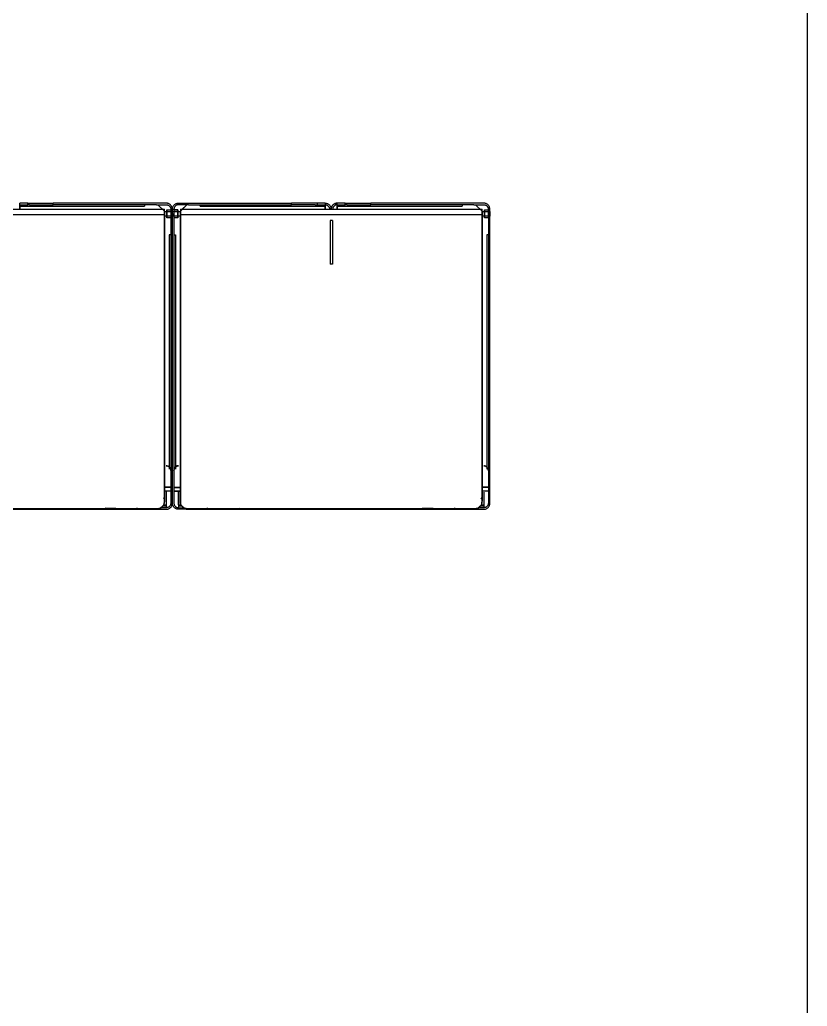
# Model space of a CAD drawing. Header units: millimetres. Extents: x 10366 to 23682, y 24552 to 29690.
# Drawn here: x 22690 to 23682, y 25801 to 27044 of the extents above; entities that cross this region are included whole.
import ezdxf

# ---------------------------------------------------------------- set-up
doc = ezdxf.new("R2010")
doc.units = ezdxf.units.MM
doc.header["$LTSCALE"] = 3
doc.layers.add('DomyÅ›lny', color=7, linetype='Continuous')

msp = doc.modelspace()

# ---------------------------------------------------------------- linework, layer by layer
msp.add_lwpolyline([(20053.2, 24557.6), (20053.2, 29689.7), (23682, 29689.7), (23682, 24557.6)], close=True)
at = {"layer": 'DomyÅ›lny'}
for p, q in [((22690.1, 26811.2), (22690.1, 26813.2)), ((22690.1, 26809.2), (22690.1, 26811.2)), ((22690.1, 26811.2), (22690.1, 26805.5)), ((22690.1, 26805.5), (22690.1, 26811.2)), ((22690.1, 26809.2), (22847.4, 26809.2)), ((22700.1, 26811.2), (22700.1, 26813.2)), ((22700.1, 26813.2), (22732.4, 26813.2)), ((22702.5, 26811.2), (22700.1, 26811.2)), ((22702.5, 26811.2), (22732.4, 26811.2)), ((22732.4, 26811.2), (22732.4, 26813.2)), ((22874.6, 26813.2), (22732.4, 26813.2)), ((22862.2, 26811.2), (22732.4, 26811.2)), ((22847.4, 26811.2), (22847.4, 26809.2)), ((22862.2, 26811.2), (22874.6, 26811.2)), ((22872.4, 26803.1), (22864.2, 26811.2)), ((22864.2, 26811.2), (22872.4, 26803.1)), ((22890.1, 26813.2), (23032.4, 26813.2)), ((22902.5, 26811.2), (22890.1, 26811.2)), ((22900.5, 26811.2), (22892.4, 26803.1)), ((22894, 26804.7), (22900.5, 26811.2)), ((22902.5, 26811.2), (23032.4, 26811.2)), ((22917.4, 26809.2), (22917.4, 26811.2)), ((22917.4, 26809.2), (23074.6, 26809.2)), ((23032.4, 26811.2), (23032.4, 26813.2)), ((23064.6, 26813.2), (23032.4, 26813.2)), ((23062.2, 26811.2), (23032.4, 26811.2)), ((23062.2, 26811.2), (23064.6, 26811.2)), ((23064.6, 26813.2), (23064.6, 26811.2)), ((23074.6, 26813.2), (23074.6, 26811.2)), ((23074.6, 26811.2), (23074.6, 26809.2)), ((23074.6, 26805.5), (23074.6, 26811.2)), ((23074.6, 26811.2), (23074.6, 26805.5)), ((23090.1, 26811.2), (23090.1, 26813.2)), ((23090.1, 26809.2), (23090.1, 26811.2)), ((23090.1, 26805.5), (23090.1, 26811.2)), ((23090.1, 26811.2), (23090.1, 26805.5)), ((23090.1, 26809.2), (23247.4, 26809.2)), ((23100.1, 26813.2), (23132.4, 26813.2)), ((23100.1, 26811.2), (23100.1, 26813.2)), ((23102.5, 26811.2), (23100.1, 26811.2)), ((23102.5, 26811.2), (23132.4, 26811.2)), ((23132.4, 26811.2), (23132.4, 26813.2)), ((23274.6, 26813.2), (23132.4, 26813.2)), ((23262.2, 26811.2), (23132.4, 26811.2)), ((23247.4, 26811.2), (23247.4, 26809.2)), ((23262.2, 26811.2), (23274.6, 26811.2)), ((23264.2, 26811.2), (23272.4, 26803.1)), ((23272.4, 26803.1), (23264.2, 26811.2)), ((22492.4, 26805.5), (22872.4, 26805.5)), ((22492.4, 26798.8), (22872.4, 26798.8)), ((22872.4, 26802.7), (22882.4, 26802.7)), ((22872.4, 26798.8), (22872.4, 26437.6)), ((22872.4, 26437.1), (22872.4, 26798.3)), ((22882.4, 26796.7), (22872.4, 26796.7)), ((22875.4, 26804.7), (22880.4, 26804.7)), ((22875.4, 26802.7), (22880.4, 26802.7)), ((22880.4, 26796.7), (22875.4, 26796.7)), ((22880.4, 26805.5), (22882.4, 26805.5)), ((22880.4, 26805.5), (22880.4, 26435)), ((22882.4, 26435), (22882.4, 26805.5)), ((22882.4, 26805.5), (22884.4, 26805.5)), ((22882.4, 26435), (22882.4, 26805.5)), ((22882.4, 26802.7), (22892.4, 26802.7)), ((22892.4, 26796.7), (22882.4, 26796.7)), ((22884.4, 26805.5), (22884.4, 26435)), ((22889.4, 26804.7), (22884.4, 26804.7)), ((22889.4, 26802.7), (22884.4, 26802.7)), ((22889.4, 26796.7), (22884.4, 26796.7)), ((22892.4, 26805.5), (23272.4, 26805.5)), ((22892.4, 26798.8), (22892.4, 26437.6)), ((22892.4, 26798.8), (23272.4, 26798.8)), ((22892.4, 26437.1), (22892.4, 26798.3)), ((23272.4, 26802.7), (23282.4, 26802.7)), ((23272.4, 26798.8), (23272.4, 26437.6)), ((23272.4, 26437.1), (23272.4, 26798.3)), ((23282.4, 26796.7), (23272.4, 26796.7)), ((23275.4, 26804.7), (23280.4, 26804.7)), ((23275.4, 26802.7), (23280.4, 26802.7)), ((23280.4, 26796.7), (23275.4, 26796.7)), ((23280.4, 26805.5), (23282.4, 26805.5)), ((23280.4, 26805.5), (23280.4, 26435)), ((23282.4, 26435), (23282.4, 26805.5)), ((22880.4, 26794.7), (22875.4, 26794.7)), ((22889.4, 26794.7), (22884.4, 26794.7)), ((23083.9, 26791.3), (23080.9, 26791.3)), ((23080.9, 26791.3), (23080.9, 26736.2)), ((23083.9, 26791.3), (23083.9, 26736.2)), ((23280.4, 26794.7), (23275.4, 26794.7)), ((22880.4, 26773.1), (22878.4, 26773.1)), ((22878.4, 26773.1), (22878.4, 26478.1)), ((22884.4, 26773.1), (22886.4, 26773.1)), ((22886.4, 26773.1), (22886.4, 26478.1)), ((23280.4, 26773.1), (23278.4, 26773.1)), ((23278.4, 26773.1), (23278.4, 26478.1)), ((23083.9, 26736.2), (23080.9, 26736.2)), ((22880.4, 26455.3), (22872.4, 26455.3)), ((22880.4, 26455), (22872.4, 26455)), ((22880.4, 26450.1), (22872.4, 26450.1)), ((22880.4, 26450.1), (22872.4, 26450.1)), ((22874.6, 26449.3), (22874.6, 26429.2)), ((22874.6, 26449.1), (22874.6, 26433.1)), ((22884.4, 26455.3), (22892.4, 26455.3)), ((22884.4, 26455), (22892.4, 26455)), ((22884.4, 26450.1), (22892.4, 26450.1)), ((22892.4, 26450.1), (22884.4, 26450.1)), ((22890.1, 26449.3), (22890.1, 26429.2)), ((22890.1, 26433.1), (22890.1, 26449.1)), ((23280.4, 26455.3), (23272.4, 26455.3)), ((23280.4, 26455), (23272.4, 26455)), ((23280.4, 26450.1), (23272.4, 26450.1)), ((23280.4, 26450.1), (23272.4, 26450.1)), ((23274.6, 26449.1), (23274.6, 26433.1)), ((23274.6, 26448.3), (23274.6, 26429.2)), ((22862.4, 26427.8), (22502.4, 26427.8)), ((22502.4, 26427.3), (22862.4, 26427.3)), ((22838.3, 26427.3), (22838.2, 26429.2)), ((22838.3, 26427.3), (22874.6, 26427.3)), ((22874.6, 26429.2), (22867.6, 26429.2)), ((22874.6, 26431.3), (22870, 26431.3)), ((22871.3, 26433.1), (22874.6, 26433.1)), ((22890.1, 26433.1), (22893.5, 26433.1)), ((22894.7, 26431.3), (22890.1, 26431.3)), ((22890.1, 26429.2), (22897.1, 26429.2)), ((22926.4, 26427.3), (22890.1, 26427.3)), ((23262.4, 26427.8), (22902.4, 26427.8)), ((22902.4, 26427.3), (23262.4, 26427.3)), ((22926.4, 26427.3), (22926.5, 26429.2)), ((23238.3, 26427.3), (23238.2, 26429.2)), ((23238.3, 26427.3), (23274.6, 26427.3)), ((23274.6, 26429.2), (23267.6, 26429.2)), ((23274.6, 26431.3), (23270, 26431.3)), ((23271.3, 26433.1), (23274.6, 26433.1))]:
    msp.add_line(p, q, dxfattribs=at)
for points in [[(22700.1, 26813.2, 0), (22690.1, 26813.2, 0)], [(22690.1, 26811.2, 0), (22690.1, 26811.2, 0), (22690.1, 26811.2, 0), (22690.1, 26811.2, 0), (22690.1, 26811.2, 0), (22690.1, 26811.2, 0), (22690.1, 26811.2, 0), (22690.1, 26811.2, 0), (22690.1, 26811.2, 0), (22690.1, 26811.2, 0), (22690.1, 26811.2, 0), (22690.1, 26811.2, 0), (22690.1, 26811.2, 0), (22690.2, 26811.2, 0), (22690.4, 26811.2, 0), (22691.3, 26811.2, 0), (22700.1, 26811.2, 0)], [(22882.4, 26805.5, 0), (22882.3, 26806.2, 0), (22882.2, 26807, 0), (22882, 26807.7, 0), (22881.7, 26808.5, 0), (22881.4, 26809.2, 0), (22881, 26809.8, 0), (22880.6, 26810.4, 0), (22880, 26811, 0), (22879.5, 26811.5, 0), (22878.9, 26811.9, 0), (22878.2, 26812.3, 0), (22877.5, 26812.6, 0), (22876.8, 26812.9, 0), (22876.1, 26813.1, 0), (22875.3, 26813.2, 0), (22874.6, 26813.2, 0)], [(22874.6, 26811.2, 0), (22875.2, 26811.2, 0), (22875.7, 26811.1, 0), (22876.3, 26811, 0), (22876.8, 26810.8, 0), (22877.4, 26810.5, 0), (22877.8, 26810.2, 0), (22878.3, 26809.9, 0), (22878.7, 26809.5, 0), (22879.1, 26809.1, 0), (22879.4, 26808.6, 0), (22879.7, 26808.1, 0), (22879.9, 26807.6, 0), (22880.1, 26807.1, 0), (22880.3, 26806.6, 0), (22880.3, 26806, 0), (22880.4, 26805.5, 0)], [(22882.4, 26805.5, 0), (22882.4, 26806.2, 0), (22882.5, 26807, 0), (22882.7, 26807.7, 0), (22883, 26808.5, 0), (22883.3, 26809.2, 0), (22883.7, 26809.8, 0), (22884.2, 26810.4, 0), (22884.7, 26811, 0), (22885.2, 26811.5, 0), (22885.9, 26811.9, 0), (22886.5, 26812.3, 0), (22887.2, 26812.6, 0), (22887.9, 26812.9, 0), (22888.6, 26813.1, 0), (22889.4, 26813.2, 0), (22890.1, 26813.2, 0)], [(22890.1, 26811.2, 0), (22889.5, 26811.2, 0), (22889, 26811.1, 0), (22888.4, 26811, 0), (22887.9, 26810.8, 0), (22887.4, 26810.5, 0), (22886.9, 26810.2, 0), (22886.4, 26809.9, 0), (22886, 26809.5, 0), (22885.6, 26809.1, 0), (22885.3, 26808.6, 0), (22885, 26808.1, 0), (22884.8, 26807.6, 0), (22884.6, 26807.1, 0), (22884.5, 26806.6, 0), (22884.4, 26806, 0), (22884.4, 26805.5, 0)], [(23074.6, 26813.2, 0), (23074.6, 26813.2, 0), (23074.6, 26813.2, 0), (23074.6, 26813.2, 0), (23074.6, 26813.2, 0), (23074.6, 26813.2, 0), (23074.6, 26813.2, 0), (23074.6, 26813.2, 0), (23074.6, 26813.2, 0), (23074.6, 26813.2, 0), (23074.6, 26813.2, 0), (23074.6, 26813.2, 0), (23074.6, 26813.2, 0), (23074.6, 26813.2, 0), (23074.5, 26813.2, 0), (23074.3, 26813.2, 0), (23073.4, 26813.2, 0), (23064.6, 26813.2, 0)], [(23064.6, 26811.2, 0), (23074.6, 26811.2, 0)], [(23074.6, 26813.2, 0), (23075.4, 26813.2, 0), (23076.1, 26813.1, 0), (23076.9, 26812.9, 0), (23077.6, 26812.6, 0), (23078.3, 26812.3, 0), (23079, 26811.9, 0), (23079.6, 26811.4, 0), (23080.1, 26810.9, 0), (23080.6, 26810.3, 0), (23081.1, 26809.7, 0), (23081.5, 26809.1, 0), (23081.8, 26808.4, 0), (23082, 26807.7, 0), (23082.2, 26806.9, 0), (23082.3, 26806.2, 0), (23082.4, 26805.5, 0)], [(23074.6, 26811.2, 0), (23075.2, 26811.2, 0), (23075.7, 26811.1, 0), (23076.3, 26811, 0), (23076.8, 26810.8, 0), (23077.4, 26810.5, 0), (23077.8, 26810.2, 0), (23078.3, 26809.9, 0), (23078.7, 26809.5, 0), (23079.1, 26809.1, 0), (23079.4, 26808.6, 0), (23079.7, 26808.1, 0), (23079.9, 26807.6, 0), (23080.1, 26807.1, 0), (23080.3, 26806.6, 0), (23080.3, 26806, 0), (23080.4, 26805.5, 0)], [(23090.1, 26813.2, 0), (23089.3, 26813.2, 0), (23088.6, 26813.1, 0), (23087.8, 26812.9, 0), (23087.1, 26812.6, 0), (23086.4, 26812.3, 0), (23085.8, 26811.9, 0), (23085.1, 26811.4, 0), (23084.6, 26810.9, 0), (23084.1, 26810.3, 0), (23083.6, 26809.7, 0), (23083.2, 26809.1, 0), (23082.9, 26808.4, 0), (23082.7, 26807.7, 0), (23082.5, 26806.9, 0), (23082.4, 26806.2, 0), (23082.4, 26805.5, 0)], [(23082.4, 26805.5, 0), (23082.4, 26806.2, 0), (23082.5, 26807, 0), (23082.7, 26807.7, 0), (23083, 26808.5, 0), (23083.3, 26809.2, 0), (23083.7, 26809.8, 0), (23084.2, 26810.4, 0), (23084.7, 26811, 0), (23085.2, 26811.5, 0), (23085.9, 26811.9, 0), (23086.5, 26812.3, 0), (23087.2, 26812.6, 0), (23087.9, 26812.9, 0), (23088.6, 26813.1, 0), (23089.4, 26813.2, 0), (23090.1, 26813.2, 0)], [(23090.1, 26811.2, 0), (23089.5, 26811.2, 0), (23089, 26811.1, 0), (23088.4, 26811, 0), (23087.9, 26810.8, 0), (23087.4, 26810.5, 0), (23086.9, 26810.2, 0), (23086.4, 26809.9, 0), (23086, 26809.5, 0), (23085.6, 26809.1, 0), (23085.3, 26808.6, 0), (23085, 26808.1, 0), (23084.8, 26807.6, 0), (23084.6, 26807.1, 0), (23084.5, 26806.6, 0), (23084.4, 26806, 0), (23084.4, 26805.5, 0)], [(23100.1, 26813.2, 0), (23090.1, 26813.2, 0)], [(23090.1, 26811.2, 0), (23090.1, 26811.2, 0), (23090.1, 26811.2, 0), (23090.1, 26811.2, 0), (23090.1, 26811.2, 0), (23090.1, 26811.2, 0), (23090.1, 26811.2, 0), (23090.1, 26811.2, 0), (23090.1, 26811.2, 0), (23090.1, 26811.2, 0), (23090.1, 26811.2, 0), (23090.1, 26811.2, 0), (23090.1, 26811.2, 0), (23090.2, 26811.2, 0), (23090.4, 26811.2, 0), (23091.3, 26811.2, 0), (23100.1, 26811.2, 0)], [(23282.4, 26805.5, 0), (23282.3, 26806.2, 0), (23282.2, 26807, 0), (23282, 26807.7, 0), (23281.7, 26808.5, 0), (23281.4, 26809.2, 0), (23281, 26809.8, 0), (23280.6, 26810.4, 0), (23280, 26811, 0), (23279.5, 26811.5, 0), (23278.9, 26811.9, 0), (23278.2, 26812.3, 0), (23277.5, 26812.6, 0), (23276.8, 26812.9, 0), (23276.1, 26813.1, 0), (23275.3, 26813.2, 0), (23274.6, 26813.2, 0)], [(23274.6, 26811.2, 0), (23275.2, 26811.2, 0), (23275.7, 26811.1, 0), (23276.3, 26811, 0), (23276.8, 26810.8, 0), (23277.4, 26810.5, 0), (23277.8, 26810.2, 0), (23278.3, 26809.9, 0), (23278.7, 26809.5, 0), (23279.1, 26809.1, 0), (23279.4, 26808.6, 0), (23279.7, 26808.1, 0), (23279.9, 26807.6, 0), (23280.1, 26807.1, 0), (23280.3, 26806.6, 0), (23280.3, 26806, 0), (23280.4, 26805.5, 0)], [(22872.4, 26798.8, 0), (22872.4, 26805.5, 0)], [(22872.4, 26802.5, 0), (22872.4, 26802.5, 0), (22872.4, 26802.5, 0), (22872.4, 26802.5, 0), (22872.4, 26802.5, 0), (22872.4, 26802.5, 0), (22872.4, 26802.5, 0), (22872.4, 26802.5, 0), (22872.4, 26802.5, 0), (22872.4, 26802.5, 0), (22872.4, 26802.5, 0), (22872.4, 26802.5, 0), (22872.4, 26802.5, 0), (22872.4, 26802.4, 0), (22872.4, 26802.3, 0), (22872.4, 26802, 0), (22872.4, 26798.3, 0)], [(22875.4, 26802.7, 0), (22875.4, 26802.7, 0), (22875.4, 26802.7, 0), (22875.4, 26802.7, 0), (22875.4, 26802.7, 0), (22875.4, 26802.7, 0), (22875.4, 26802.7, 0), (22875.4, 26802.7, 0), (22875.4, 26802.7, 0), (22875.4, 26802.7, 0), (22875.4, 26802.7, 0), (22875.4, 26802.7, 0), (22875.4, 26802.7, 0), (22875.4, 26802.6, 0), (22875.4, 26802.6, 0), (22875.4, 26802.3, 0), (22875.4, 26796.7, 0)], [(22880.4, 26804.7, 0), (22880.4, 26804.7, 0), (22880.4, 26804.7, 0), (22880.4, 26804.7, 0), (22880.4, 26804.7, 0), (22880.4, 26804.7, 0), (22880.4, 26804.7, 0), (22880.4, 26804.7, 0), (22880.4, 26804.7, 0), (22880.4, 26804.7, 0), (22880.4, 26804.7, 0), (22880.4, 26804.7, 0), (22880.4, 26804.6, 0), (22880.4, 26804.6, 0), (22880.4, 26804.5, 0), (22880.4, 26804, 0), (22880.4, 26799.8, 0), (22880.4, 26796.2, 0), (22880.4, 26795, 0), (22880.4, 26794.7, 0), (22880.4, 26794.7, 0), (22880.4, 26794.7, 0), (22880.4, 26794.7, 0), (22880.4, 26794.7, 0), (22880.4, 26794.7, 0), (22880.4, 26794.7, 0), (22880.4, 26794.7, 0), (22880.4, 26794.7, 0), (22880.4, 26794.7, 0), (22880.4, 26794.7, 0), (22880.4, 26794.7, 0), (22880.4, 26794.7, 0), (22880.4, 26794.7, 0), (22880.4, 26794.7, 0)], [(22880.4, 26802.7, 0), (22880.4, 26802.7, 0), (22880.4, 26802.7, 0), (22880.4, 26802.7, 0), (22880.4, 26802.7, 0), (22880.4, 26802.7, 0), (22880.4, 26802.7, 0), (22880.4, 26802.7, 0), (22880.4, 26802.7, 0), (22880.4, 26802.7, 0), (22880.4, 26802.7, 0), (22880.4, 26802.7, 0), (22880.4, 26802.7, 0), (22880.4, 26802.6, 0), (22880.4, 26802.6, 0), (22880.4, 26802.3, 0), (22880.4, 26799.7, 0), (22880.4, 26797.6, 0), (22880.4, 26796.9, 0), (22880.4, 26796.7, 0), (22880.4, 26796.7, 0), (22880.4, 26796.7, 0), (22880.4, 26796.7, 0), (22880.4, 26796.7, 0), (22880.4, 26796.7, 0), (22880.4, 26796.7, 0), (22880.4, 26796.7, 0), (22880.4, 26796.7, 0), (22880.4, 26796.7, 0), (22880.4, 26796.7, 0), (22880.4, 26796.7, 0), (22880.4, 26796.7, 0), (22880.4, 26796.7, 0), (22880.4, 26796.7, 0)], [(22882.4, 26800.1, 0), (22882.4, 26797.7, 0), (22882.4, 26796.9, 0), (22882.4, 26796.7, 0), (22882.4, 26796.7, 0), (22882.4, 26796.7, 0), (22882.4, 26796.7, 0), (22882.4, 26796.7, 0), (22882.4, 26796.7, 0), (22882.4, 26796.7, 0), (22882.4, 26796.7, 0), (22882.4, 26796.7, 0), (22882.4, 26796.7, 0), (22882.4, 26796.7, 0), (22882.4, 26796.7, 0), (22882.4, 26796.7, 0), (22882.4, 26796.7, 0), (22882.4, 26796.7, 0), (22882.4, 26796.7, 0)], [(22882.4, 26800.1, 0), (22882.4, 26796.7, 0)], [(22884.4, 26804.7, 0), (22884.4, 26804.7, 0), (22884.4, 26804.7, 0), (22884.4, 26804.7, 0), (22884.4, 26804.7, 0), (22884.4, 26804.7, 0), (22884.4, 26804.7, 0), (22884.4, 26804.7, 0), (22884.4, 26804.7, 0), (22884.4, 26804.7, 0), (22884.4, 26804.7, 0), (22884.4, 26804.7, 0), (22884.4, 26804.6, 0), (22884.4, 26804.6, 0), (22884.4, 26804.5, 0), (22884.4, 26804, 0), (22884.4, 26799.8, 0), (22884.4, 26796.2, 0), (22884.4, 26795, 0), (22884.4, 26794.7, 0), (22884.4, 26794.7, 0), (22884.4, 26794.7, 0), (22884.4, 26794.7, 0), (22884.4, 26794.7, 0), (22884.4, 26794.7, 0), (22884.4, 26794.7, 0), (22884.4, 26794.7, 0), (22884.4, 26794.7, 0), (22884.4, 26794.7, 0), (22884.4, 26794.7, 0), (22884.4, 26794.7, 0), (22884.4, 26794.7, 0), (22884.4, 26794.7, 0), (22884.4, 26794.7, 0)], [(22884.4, 26802.7, 0), (22884.4, 26802.7, 0), (22884.4, 26802.7, 0), (22884.4, 26802.7, 0), (22884.4, 26802.7, 0), (22884.4, 26802.7, 0), (22884.4, 26802.7, 0), (22884.4, 26802.7, 0), (22884.4, 26802.7, 0), (22884.4, 26802.7, 0), (22884.4, 26802.7, 0), (22884.4, 26802.7, 0), (22884.4, 26802.7, 0), (22884.4, 26802.6, 0), (22884.4, 26802.6, 0), (22884.4, 26802.3, 0), (22884.4, 26799.7, 0), (22884.4, 26797.6, 0), (22884.4, 26796.9, 0), (22884.4, 26796.7, 0), (22884.4, 26796.7, 0), (22884.4, 26796.7, 0), (22884.4, 26796.7, 0), (22884.4, 26796.7, 0), (22884.4, 26796.7, 0), (22884.4, 26796.7, 0), (22884.4, 26796.7, 0), (22884.4, 26796.7, 0), (22884.4, 26796.7, 0), (22884.4, 26796.7, 0), (22884.4, 26796.7, 0), (22884.4, 26796.7, 0), (22884.4, 26796.7, 0), (22884.4, 26796.7, 0)], [(22889.4, 26802.7, 0), (22889.4, 26802.7, 0), (22889.4, 26802.7, 0), (22889.4, 26802.7, 0), (22889.4, 26802.7, 0), (22889.4, 26802.7, 0), (22889.4, 26802.7, 0), (22889.4, 26802.7, 0), (22889.4, 26802.7, 0), (22889.4, 26802.7, 0), (22889.4, 26802.7, 0), (22889.4, 26802.7, 0), (22889.4, 26802.7, 0), (22889.4, 26802.6, 0), (22889.4, 26802.6, 0), (22889.4, 26802.3, 0), (22889.4, 26796.7, 0)], [(22892.4, 26805.5, 0), (22892.4, 26805.5, 0), (22892.4, 26805.5, 0), (22892.4, 26805.5, 0), (22892.4, 26805.5, 0), (22892.4, 26805.5, 0), (22892.4, 26805.5, 0), (22892.4, 26805.5, 0), (22892.4, 26805.5, 0), (22892.4, 26805.5, 0), (22892.4, 26805.5, 0), (22892.4, 26805.5, 0), (22892.4, 26805.4, 0), (22892.4, 26805.4, 0), (22892.4, 26805.3, 0), (22892.4, 26804.7, 0), (22892.4, 26798.8, 0)], [(22892.4, 26798.3, 0), (22892.4, 26802.5, 0)], [(23272.4, 26798.8, 0), (23272.4, 26805.5, 0)], [(23272.4, 26802.5, 0), (23272.4, 26802.5, 0), (23272.4, 26802.5, 0), (23272.4, 26802.5, 0), (23272.4, 26802.5, 0), (23272.4, 26802.5, 0), (23272.4, 26802.5, 0), (23272.4, 26802.5, 0), (23272.4, 26802.5, 0), (23272.4, 26802.5, 0), (23272.4, 26802.5, 0), (23272.4, 26802.5, 0), (23272.4, 26802.5, 0), (23272.4, 26802.4, 0), (23272.4, 26802.3, 0), (23272.4, 26802, 0), (23272.4, 26798.3, 0)], [(23275.4, 26802.7, 0), (23275.4, 26802.7, 0), (23275.4, 26802.7, 0), (23275.4, 26802.7, 0), (23275.4, 26802.7, 0), (23275.4, 26802.7, 0), (23275.4, 26802.7, 0), (23275.4, 26802.7, 0), (23275.4, 26802.7, 0), (23275.4, 26802.7, 0), (23275.4, 26802.7, 0), (23275.4, 26802.7, 0), (23275.4, 26802.7, 0), (23275.4, 26802.6, 0), (23275.4, 26802.6, 0), (23275.4, 26802.3, 0), (23275.4, 26796.7, 0)], [(23280.4, 26802.7, 0), (23280.4, 26802.7, 0), (23280.4, 26802.7, 0), (23280.4, 26802.7, 0), (23280.4, 26802.7, 0), (23280.4, 26802.7, 0), (23280.4, 26802.7, 0), (23280.4, 26802.7, 0), (23280.4, 26802.7, 0), (23280.4, 26802.7, 0), (23280.4, 26802.7, 0), (23280.4, 26802.7, 0), (23280.4, 26802.7, 0), (23280.4, 26802.6, 0), (23280.4, 26802.6, 0), (23280.4, 26802.3, 0), (23280.4, 26799.7, 0), (23280.4, 26797.6, 0), (23280.4, 26796.9, 0), (23280.4, 26796.7, 0), (23280.4, 26796.7, 0), (23280.4, 26796.7, 0), (23280.4, 26796.7, 0), (23280.4, 26796.7, 0), (23280.4, 26796.7, 0), (23280.4, 26796.7, 0), (23280.4, 26796.7, 0), (23280.4, 26796.7, 0), (23280.4, 26796.7, 0), (23280.4, 26796.7, 0), (23280.4, 26796.7, 0), (23280.4, 26796.7, 0), (23280.4, 26796.7, 0), (23280.4, 26796.7, 0)], [(22874.5, 26482.3, 0), (22875, 26482.3, 0), (22875.5, 26482.2, 0), (22876.1, 26482.1, 0), (22876.6, 26481.9, 0), (22877.2, 26481.7, 0), (22877.7, 26481.4, 0), (22878.2, 26481, 0), (22878.6, 26480.6, 0), (22879, 26480.2, 0), (22879.4, 26479.7, 0), (22879.7, 26479.2, 0), (22879.9, 26478.7, 0), (22880.1, 26478.1, 0), (22880.3, 26477.6, 0), (22880.3, 26477, 0), (22880.4, 26476.5, 0)], [(22880.4, 26476.2, 0), (22880.3, 26476.7, 0), (22880.3, 26477.2, 0), (22880.1, 26477.8, 0), (22879.9, 26478.3, 0), (22879.7, 26478.8, 0), (22879.4, 26479.4, 0), (22879, 26479.8, 0), (22878.6, 26480.3, 0), (22878.2, 26480.7, 0), (22877.7, 26481, 0), (22877.2, 26481.3, 0), (22876.6, 26481.6, 0), (22876.1, 26481.8, 0), (22875.5, 26481.9, 0), (22875, 26482, 0), (22874.5, 26482, 0)], [(22890.2, 26482.3, 0), (22889.7, 26482.3, 0), (22889.2, 26482.2, 0), (22888.6, 26482.1, 0), (22888.1, 26481.9, 0), (22887.5, 26481.7, 0), (22887, 26481.4, 0), (22886.5, 26481, 0), (22886.1, 26480.6, 0), (22885.7, 26480.2, 0), (22885.3, 26479.7, 0), (22885, 26479.2, 0), (22884.8, 26478.7, 0), (22884.6, 26478.1, 0), (22884.5, 26477.6, 0), (22884.4, 26477, 0), (22884.4, 26476.5, 0)], [(22884.4, 26476.2, 0), (22884.4, 26476.7, 0), (22884.5, 26477.2, 0), (22884.6, 26477.8, 0), (22884.8, 26478.3, 0), (22885, 26478.8, 0), (22885.3, 26479.4, 0), (22885.7, 26479.8, 0), (22886.1, 26480.3, 0), (22886.5, 26480.7, 0), (22887, 26481, 0), (22887.5, 26481.3, 0), (22888.1, 26481.6, 0), (22888.6, 26481.8, 0), (22889.2, 26481.9, 0), (22889.7, 26482, 0), (22890.2, 26482, 0)], [(23274.5, 26482.3, 0), (23275, 26482.3, 0), (23275.5, 26482.2, 0), (23276.1, 26482.1, 0), (23276.6, 26481.9, 0), (23277.2, 26481.7, 0), (23277.7, 26481.4, 0), (23278.2, 26481, 0), (23278.6, 26480.6, 0), (23279, 26480.2, 0), (23279.4, 26479.7, 0), (23279.7, 26479.2, 0), (23279.9, 26478.7, 0), (23280.1, 26478.1, 0), (23280.3, 26477.6, 0), (23280.3, 26477, 0), (23280.4, 26476.5, 0)], [(23280.4, 26476.2, 0), (23280.3, 26476.7, 0), (23280.3, 26477.2, 0), (23280.1, 26477.8, 0), (23279.9, 26478.3, 0), (23279.7, 26478.8, 0), (23279.4, 26479.4, 0), (23279, 26479.8, 0), (23278.6, 26480.3, 0), (23278.2, 26480.7, 0), (23277.7, 26481, 0), (23277.2, 26481.3, 0), (23276.6, 26481.6, 0), (23276.1, 26481.8, 0), (23275.5, 26481.9, 0), (23275, 26482, 0), (23274.5, 26482, 0)], [(22872.4, 26437.6, 0), (22872.3, 26436.7, 0), (22872.2, 26435.8, 0), (22872, 26434.9, 0), (22871.7, 26434, 0), (22871.2, 26433.1, 0), (22870.7, 26432.2, 0), (22870.1, 26431.4, 0), (22869.4, 26430.7, 0), (22868.7, 26430, 0), (22867.8, 26429.4, 0), (22866.9, 26428.9, 0), (22866, 26428.5, 0), (22865.1, 26428.2, 0), (22864.2, 26427.9, 0), (22863.3, 26427.8, 0), (22862.4, 26427.8, 0)], [(22862.4, 26427.3, 0), (22863.3, 26427.3, 0), (22864.2, 26427.4, 0), (22865.1, 26427.6, 0), (22866, 26428, 0), (22866.9, 26428.4, 0), (22867.8, 26428.9, 0), (22868.7, 26429.5, 0), (22869.4, 26430.2, 0), (22870.1, 26430.9, 0), (22870.7, 26431.7, 0), (22871.2, 26432.6, 0), (22871.7, 26433.5, 0), (22872, 26434.4, 0), (22872.2, 26435.3, 0), (22872.3, 26436.2, 0), (22872.4, 26437.1, 0)], [(22872.4, 26445.3, 0), (22872.3, 26444, 0), (22872, 26442.8, 0), (22871.6, 26441.6, 0), (22871, 26440.4, 0)], [(22874.6, 26427.3, 0), (22875.4, 26427.3, 0), (22876.2, 26427.4, 0), (22876.9, 26427.6, 0), (22877.6, 26427.9, 0), (22878.3, 26428.2, 0), (22879, 26428.6, 0), (22879.6, 26429.1, 0), (22880.2, 26429.6, 0), (22880.7, 26430.2, 0), (22881.1, 26430.8, 0), (22881.5, 26431.4, 0), (22881.8, 26432.1, 0), (22882, 26432.8, 0), (22882.2, 26433.5, 0), (22882.3, 26434.2, 0), (22882.4, 26435, 0)], [(22880.4, 26435, 0), (22880.3, 26434.4, 0), (22880.2, 26433.8, 0), (22880.1, 26433.2, 0), (22879.9, 26432.7, 0), (22879.6, 26432.2, 0), (22879.3, 26431.7, 0), (22879, 26431.3, 0), (22878.6, 26430.9, 0), (22878.2, 26430.5, 0), (22877.7, 26430.2, 0), (22877.2, 26429.9, 0), (22876.7, 26429.7, 0), (22876.2, 26429.5, 0), (22875.7, 26429.4, 0), (22875.2, 26429.3, 0), (22874.6, 26429.2, 0)], [(22890.1, 26427.3, 0), (22889.3, 26427.3, 0), (22888.6, 26427.4, 0), (22887.8, 26427.6, 0), (22887.1, 26427.9, 0), (22886.4, 26428.2, 0), (22885.7, 26428.6, 0), (22885.1, 26429.1, 0), (22884.6, 26429.6, 0), (22884.1, 26430.2, 0), (22883.6, 26430.8, 0), (22883.2, 26431.4, 0), (22882.9, 26432.1, 0), (22882.7, 26432.8, 0), (22882.5, 26433.5, 0), (22882.4, 26434.2, 0), (22882.4, 26435, 0)], [(22884.4, 26435, 0), (22884.4, 26434.4, 0), (22884.5, 26433.8, 0), (22884.6, 26433.2, 0), (22884.8, 26432.7, 0), (22885.1, 26432.2, 0), (22885.4, 26431.7, 0), (22885.7, 26431.3, 0), (22886.1, 26430.9, 0), (22886.5, 26430.5, 0), (22887, 26430.2, 0), (22887.5, 26429.9, 0), (22888, 26429.7, 0), (22888.5, 26429.5, 0), (22889, 26429.4, 0), (22889.6, 26429.3, 0), (22890.1, 26429.2, 0)], [(22893.1, 26441.7, 0), (22892.8, 26442.5, 0), (22892.5, 26443.4, 0), (22892.4, 26444.4, 0), (22892.4, 26445.3, 0)], [(22902.4, 26427.8, 0), (22901.5, 26427.8, 0), (22900.5, 26427.9, 0), (22899.6, 26428.2, 0), (22898.7, 26428.5, 0), (22897.8, 26428.9, 0), (22896.9, 26429.4, 0), (22896.1, 26430, 0), (22895.3, 26430.7, 0), (22894.6, 26431.4, 0), (22894, 26432.2, 0), (22893.5, 26433.1, 0), (22893.1, 26434, 0), (22892.7, 26434.9, 0), (22892.5, 26435.8, 0), (22892.4, 26436.7, 0), (22892.4, 26437.6, 0)], [(22892.4, 26437.1, 0), (22892.4, 26436.2, 0), (22892.5, 26435.3, 0), (22892.7, 26434.4, 0), (22893.1, 26433.5, 0), (22893.5, 26432.6, 0), (22894, 26431.7, 0), (22894.6, 26430.9, 0), (22895.3, 26430.2, 0), (22896.1, 26429.5, 0), (22896.9, 26428.9, 0), (22897.8, 26428.4, 0), (22898.7, 26428, 0), (22899.6, 26427.6, 0), (22900.5, 26427.4, 0), (22901.5, 26427.3, 0), (22902.4, 26427.3, 0)], [(23272.4, 26437.6, 0), (23272.3, 26436.7, 0), (23272.2, 26435.8, 0), (23272, 26434.9, 0), (23271.7, 26434, 0), (23271.2, 26433.1, 0), (23270.7, 26432.2, 0), (23270.1, 26431.4, 0), (23269.4, 26430.7, 0), (23268.7, 26430, 0), (23267.8, 26429.4, 0), (23266.9, 26428.9, 0), (23266, 26428.5, 0), (23265.1, 26428.2, 0), (23264.2, 26427.9, 0), (23263.3, 26427.8, 0), (23262.4, 26427.8, 0)], [(23262.4, 26427.3, 0), (23263.3, 26427.3, 0), (23264.2, 26427.4, 0), (23265.1, 26427.6, 0), (23266, 26428, 0), (23266.9, 26428.4, 0), (23267.8, 26428.9, 0), (23268.7, 26429.5, 0), (23269.4, 26430.2, 0), (23270.1, 26430.9, 0), (23270.7, 26431.7, 0), (23271.2, 26432.6, 0), (23271.7, 26433.5, 0), (23272, 26434.4, 0), (23272.2, 26435.3, 0), (23272.3, 26436.2, 0), (23272.4, 26437.1, 0)], [(23272.4, 26445.3, 0), (23272.3, 26444, 0), (23272, 26442.8, 0), (23271.6, 26441.5, 0), (23271, 26440.4, 0)], [(23274.6, 26427.3, 0), (23275.4, 26427.3, 0), (23276.2, 26427.4, 0), (23276.9, 26427.6, 0), (23277.6, 26427.9, 0), (23278.3, 26428.2, 0), (23279, 26428.6, 0), (23279.6, 26429.1, 0), (23280.2, 26429.6, 0), (23280.7, 26430.2, 0), (23281.1, 26430.8, 0), (23281.5, 26431.4, 0), (23281.8, 26432.1, 0), (23282, 26432.8, 0), (23282.2, 26433.5, 0), (23282.3, 26434.2, 0), (23282.4, 26435, 0)], [(23280.4, 26435, 0), (23280.3, 26434.4, 0), (23280.2, 26433.8, 0), (23280.1, 26433.2, 0), (23279.9, 26432.7, 0), (23279.6, 26432.2, 0), (23279.3, 26431.7, 0), (23279, 26431.3, 0), (23278.6, 26430.9, 0), (23278.2, 26430.5, 0), (23277.7, 26430.2, 0), (23277.2, 26429.9, 0), (23276.7, 26429.7, 0), (23276.2, 26429.5, 0), (23275.7, 26429.4, 0), (23275.2, 26429.3, 0), (23274.6, 26429.2, 0)], [(22838.3, 26427.3, 0), (22797.7, 26428.6, 0)], [(22874.6, 26433.1, 0), (22874.6, 26431.7, 0), (22874.6, 26431.4, 0), (22874.6, 26431.3, 0), (22874.6, 26431.3, 0), (22874.6, 26431.3, 0), (22874.6, 26431.3, 0), (22874.6, 26431.3, 0), (22874.6, 26431.3, 0), (22874.6, 26431.3, 0), (22874.6, 26431.3, 0), (22874.6, 26431.3, 0), (22874.6, 26431.3, 0), (22874.6, 26431.3, 0), (22874.6, 26431.3, 0), (22874.6, 26431.3, 0), (22874.6, 26431.3, 0), (22874.6, 26431.3, 0), (22874.6, 26431.3, 0), (22874.6, 26431.3, 0), (22874.6, 26431.3, 0), (22874.6, 26431.3, 0), (22874.6, 26431.3, 0)], [(22890.1, 26433.1, 0), (22890.1, 26431.7, 0), (22890.1, 26431.4, 0), (22890.1, 26431.3, 0), (22890.1, 26431.3, 0), (22890.1, 26431.3, 0), (22890.1, 26431.3, 0), (22890.1, 26431.3, 0), (22890.1, 26431.3, 0), (22890.1, 26431.3, 0), (22890.1, 26431.3, 0), (22890.1, 26431.3, 0), (22890.1, 26431.3, 0), (22890.1, 26431.3, 0), (22890.1, 26431.3, 0), (22890.1, 26431.3, 0), (22890.1, 26431.3, 0), (22890.1, 26431.3, 0), (22890.1, 26431.3, 0), (22890.1, 26431.3, 0), (22890.1, 26431.3, 0), (22890.1, 26431.3, 0), (22890.1, 26431.3, 0)], [(22926.4, 26427.3, 0), (22966.9, 26428.6, 0)], [(23238.3, 26427.3, 0), (23197.5, 26428.6, 0)], [(23274.6, 26433.1, 0), (23274.6, 26431.7, 0), (23274.6, 26431.4, 0), (23274.6, 26431.3, 0), (23274.6, 26431.3, 0), (23274.6, 26431.3, 0), (23274.6, 26431.3, 0), (23274.6, 26431.3, 0), (23274.6, 26431.3, 0), (23274.6, 26431.3, 0), (23274.6, 26431.3, 0), (23274.6, 26431.3, 0), (23274.6, 26431.3, 0), (23274.6, 26431.3, 0), (23274.6, 26431.3, 0), (23274.6, 26431.3, 0), (23274.6, 26431.3, 0), (23274.6, 26431.3, 0), (23274.6, 26431.3, 0), (23274.6, 26431.3, 0), (23274.6, 26431.3, 0), (23274.6, 26431.3, 0), (23274.6, 26431.3, 0)]]:
    msp.add_polyline3d(points, dxfattribs=at)
for points in [[(22875.4, 26804.7, 0), (22875.4, 26804.7, 0), (22875.4, 26804.7, 0), (22875.4, 26804.7, 0), (22875.4, 26804.7, 0), (22875.4, 26804.7, 0), (22875.4, 26804.7, 0), (22875.4, 26804.7, 0), (22875.4, 26804.7, 0), (22875.4, 26804.7, 0), (22875.4, 26804.7, 0), (22875.4, 26804.6, 0), (22875.4, 26804.6, 0), (22875.4, 26804.5, 0), (22875.4, 26804, 0), (22875.4, 26795.4, 0), (22875.4, 26794.7, 0), (22875.4, 26794.7, 0), (22875.4, 26794.7, 0), (22875.4, 26794.7, 0), (22875.4, 26794.7, 0), (22875.4, 26794.7, 0), (22875.4, 26794.7, 0), (22875.4, 26794.7, 0), (22875.4, 26794.7, 0), (22875.4, 26794.7, 0), (22875.4, 26794.7, 0), (22875.4, 26794.7, 0), (22875.4, 26794.7, 0), (22875.4, 26794.7, 0), (22875.4, 26794.7, 0), (22875.4, 26794.7, 0), (22875.4, 26794.7, 0), (22875.4, 26794.7, 0), (22875.4, 26794.7, 0), (22875.4, 26794.8, 0), (22875.4, 26795.3, 0)], [(22889.4, 26804.7, 0), (22889.4, 26804.7, 0), (22889.4, 26804.7, 0), (22889.4, 26804.7, 0), (22889.4, 26804.7, 0), (22889.4, 26804.7, 0), (22889.4, 26804.7, 0), (22889.4, 26804.7, 0), (22889.4, 26804.7, 0), (22889.4, 26804.7, 0), (22889.4, 26804.7, 0), (22889.4, 26804.6, 0), (22889.4, 26804.6, 0), (22889.4, 26804.5, 0), (22889.4, 26804, 0), (22889.4, 26795.4, 0), (22889.4, 26794.7, 0), (22889.4, 26794.7, 0), (22889.4, 26794.7, 0), (22889.4, 26794.7, 0), (22889.4, 26794.7, 0), (22889.4, 26794.7, 0), (22889.4, 26794.7, 0), (22889.4, 26794.7, 0), (22889.4, 26794.7, 0), (22889.4, 26794.7, 0), (22889.4, 26794.7, 0), (22889.4, 26794.7, 0), (22889.4, 26794.7, 0), (22889.4, 26794.7, 0), (22889.4, 26794.7, 0), (22889.4, 26794.7, 0), (22889.4, 26794.7, 0), (22889.4, 26794.7, 0), (22889.4, 26794.7, 0), (22889.4, 26794.8, 0), (22889.4, 26795.3, 0)], [(23275.4, 26804.7, 0), (23275.4, 26804.7, 0), (23275.4, 26804.7, 0), (23275.4, 26804.7, 0), (23275.4, 26804.7, 0), (23275.4, 26804.7, 0), (23275.4, 26804.7, 0), (23275.4, 26804.7, 0), (23275.4, 26804.7, 0), (23275.4, 26804.7, 0), (23275.4, 26804.7, 0), (23275.4, 26804.6, 0), (23275.4, 26804.6, 0), (23275.4, 26804.5, 0), (23275.4, 26804, 0), (23275.4, 26795.4, 0), (23275.4, 26794.7, 0), (23275.4, 26794.7, 0), (23275.4, 26794.7, 0), (23275.4, 26794.7, 0), (23275.4, 26794.7, 0), (23275.4, 26794.7, 0), (23275.4, 26794.7, 0), (23275.4, 26794.7, 0), (23275.4, 26794.7, 0), (23275.4, 26794.7, 0), (23275.4, 26794.7, 0), (23275.4, 26794.7, 0), (23275.4, 26794.7, 0), (23275.4, 26794.7, 0), (23275.4, 26794.7, 0), (23275.4, 26794.7, 0), (23275.4, 26794.7, 0), (23275.4, 26794.7, 0), (23275.4, 26794.7, 0), (23275.4, 26794.8, 0), (23275.4, 26795.3, 0)], [(23280.4, 26804.7, 0), (23280.4, 26804.7, 0), (23280.4, 26804.7, 0), (23280.4, 26804.7, 0), (23280.4, 26804.7, 0), (23280.4, 26804.7, 0), (23280.4, 26804.7, 0), (23280.4, 26804.7, 0), (23280.4, 26804.7, 0), (23280.4, 26804.7, 0), (23280.4, 26804.7, 0), (23280.4, 26804.6, 0), (23280.4, 26804.6, 0), (23280.4, 26804.5, 0), (23280.4, 26804, 0), (23280.4, 26795.4, 0), (23280.4, 26794.7, 0), (23280.4, 26794.7, 0), (23280.4, 26794.7, 0), (23280.4, 26794.7, 0), (23280.4, 26794.7, 0), (23280.4, 26794.7, 0), (23280.4, 26794.7, 0), (23280.4, 26794.7, 0), (23280.4, 26794.7, 0), (23280.4, 26794.7, 0), (23280.4, 26794.7, 0), (23280.4, 26794.7, 0), (23280.4, 26794.7, 0), (23280.4, 26794.7, 0), (23280.4, 26794.7, 0), (23280.4, 26794.7, 0), (23280.4, 26794.7, 0), (23280.4, 26794.7, 0), (23280.4, 26794.7, 0), (23280.4, 26794.8, 0), (23280.4, 26795.3, 0), (23280.4, 26799.5, 0), (23280.4, 26803.1, 0), (23280.4, 26804.3, 0), (23280.4, 26804.6, 0), (23280.4, 26804.6, 0), (23280.4, 26804.7, 0), (23280.4, 26804.7, 0), (23280.4, 26804.7, 0), (23280.4, 26804.7, 0), (23280.4, 26804.7, 0), (23280.4, 26804.7, 0), (23280.4, 26804.7, 0), (23280.4, 26804.7, 0), (23280.4, 26804.7, 0), (23280.4, 26804.7, 0), (23280.4, 26804.7, 0)], [(23282.4, 26802.7, 0), (23282.4, 26802.7, 0), (23282.4, 26802.7, 0), (23282.4, 26802.7, 0), (23282.4, 26802.7, 0), (23282.4, 26802.7, 0), (23282.4, 26802.7, 0), (23282.4, 26802.7, 0), (23282.4, 26802.7, 0), (23282.4, 26802.7, 0), (23282.4, 26802.7, 0), (23282.4, 26802.7, 0), (23282.4, 26802.6, 0), (23282.4, 26802.6, 0), (23282.4, 26802.3, 0), (23282.4, 26797.1, 0), (23282.4, 26796.7, 0), (23282.4, 26796.7, 0), (23282.4, 26796.7, 0), (23282.4, 26796.7, 0), (23282.4, 26796.7, 0), (23282.4, 26796.7, 0), (23282.4, 26796.7, 0), (23282.4, 26796.7, 0), (23282.4, 26796.7, 0), (23282.4, 26796.7, 0), (23282.4, 26796.7, 0), (23282.4, 26796.7, 0), (23282.4, 26796.7, 0), (23282.4, 26796.7, 0), (23282.4, 26796.7, 0), (23282.4, 26796.7, 0), (23282.4, 26796.7, 0), (23282.4, 26796.7, 0), (23282.4, 26796.7, 0), (23282.4, 26796.7, 0), (23282.4, 26797, 0), (23282.4, 26799.6, 0), (23282.4, 26801.7, 0), (23282.4, 26802.4, 0), (23282.4, 26802.6, 0), (23282.4, 26802.6, 0), (23282.4, 26802.7, 0), (23282.4, 26802.7, 0), (23282.4, 26802.7, 0), (23282.4, 26802.7, 0), (23282.4, 26802.7, 0), (23282.4, 26802.7, 0), (23282.4, 26802.7, 0), (23282.4, 26802.7, 0), (23282.4, 26802.7, 0), (23282.4, 26802.7, 0), (23282.4, 26802.7, 0)]]:
    msp.add_polyline3d(points, close=True, dxfattribs=at)

doc.saveas('drawing.dxf')
